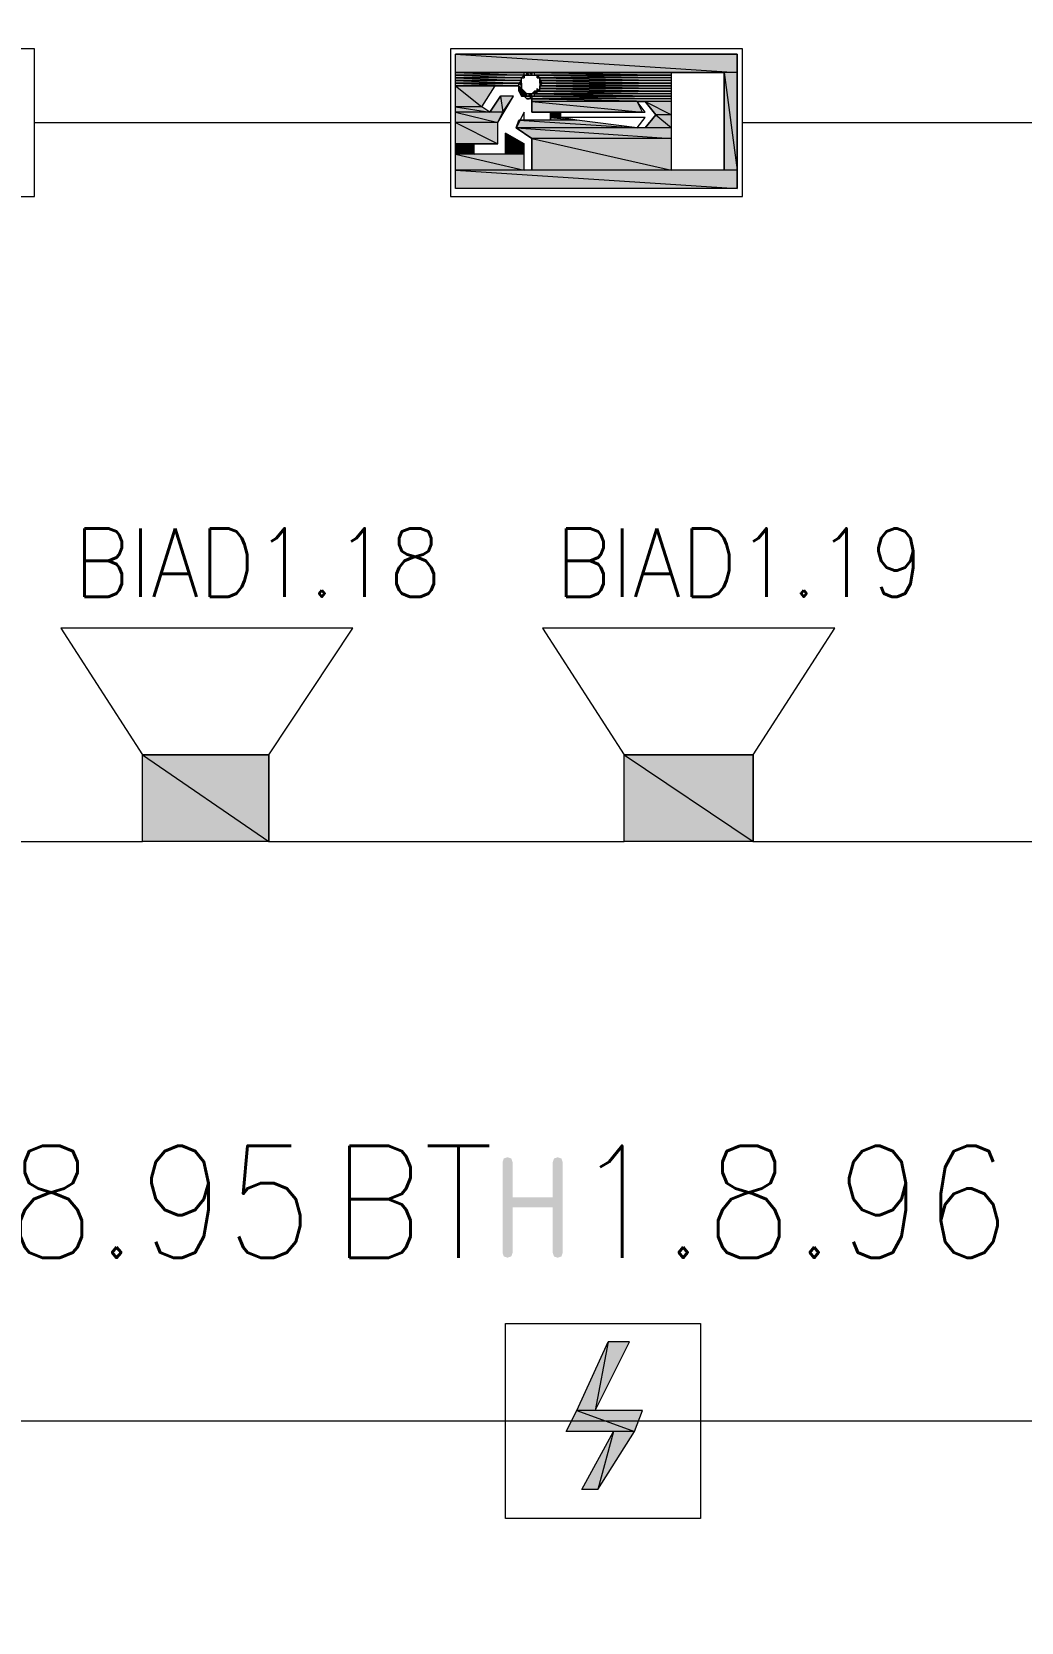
# Model space of a CAD drawing. Header units: millimetres. Extents: x 0 to 420, y 0 to 297.
# Drawn here: x 199.26 to 215.17, y 145.27 to 170.84 of the extents above; entities that cross this region are included whole.
import ezdxf

# ---------------------------------------------------------------- set-up
doc = ezdxf.new("R2010")
doc.units = ezdxf.units.MM
doc.styles.get("Standard").update_dxf_attribs({"font": 'STANDARD'})

msp = doc.modelspace()

# ---------------------------------------------------------------- hatches: boundary and pattern name
h = msp.add_hatch(color=82)
h.paths.add_polyline_path([(210.608334, 170.476333), (206.078668, 170.476333), (210.608334, 170.179999)], flags=0)
h.paths.add_polyline_path([(206.078668, 170.476333), (210.608334, 170.179999), (206.078668, 170.179999)], flags=0)
h = msp.add_hatch(color=82)
h.paths.add_polyline_path([(206.078668, 170.179999), (209.550001, 170.179999)], flags=0)
h.paths.add_polyline_path([(209.550001, 170.179999), (206.078668, 170.179999)], flags=0)
h = msp.add_hatch(color=82)
h.paths.add_polyline_path([(207.179334, 170.179999), (206.078668, 170.179999), (207.179334, 170.137666)], flags=0)
h.paths.add_polyline_path([(206.078668, 170.179999), (207.179334, 170.137666), (206.078668, 170.137666)], flags=0)
h = msp.add_hatch(color=82)
h.paths.add_polyline_path([(207.179334, 170.137666), (206.078668, 170.137666), (207.137001, 170.095333)], flags=0)
h.paths.add_polyline_path([(206.078668, 170.137666), (207.137001, 170.095333), (206.078668, 170.095333)], flags=0)
h = msp.add_hatch(color=82)
h.paths.add_polyline_path([(207.137001, 170.095333), (206.078668, 170.095333), (207.137001, 170.052999)], flags=0)
h.paths.add_polyline_path([(206.078668, 170.095333), (207.137001, 170.052999), (206.078668, 170.052999)], flags=0)
h = msp.add_hatch(color=82)
h.paths.add_polyline_path([(207.137001, 170.052999), (206.078668, 170.052999), (207.094668, 170.010666)], flags=0)
h.paths.add_polyline_path([(206.078668, 170.052999), (207.094668, 170.010666), (206.078668, 170.010666)], flags=0)
h = msp.add_hatch(color=82)
h.paths.add_polyline_path([(206.078668, 170.010666), (207.094668, 170.010666)], flags=0)
h.paths.add_polyline_path([(207.094668, 170.010666), (206.078668, 170.010666)], flags=0)
h = msp.add_hatch(color=82)
h.paths.add_polyline_path([(207.094668, 170.010666), (206.078668, 170.010666), (207.094668, 169.968333)], flags=0)
h.paths.add_polyline_path([(206.078668, 170.010666), (207.094668, 169.968333), (206.078668, 169.968333)], flags=0)
for color, points in [(82, [(207.137001, 170.010666), (207.094668, 170.010666)]), (82, [(207.094668, 170.010666), (207.137001, 170.010666), (207.137001, 169.968333)]), (82, [(207.221668, 170.137666), (207.264001, 170.137666), (207.179334, 170.137666)]), (82, [(207.179334, 170.137666), (207.179334, 170.095333)]), (82, [(207.221668, 170.179999), (207.264001, 170.137666), (207.221668, 170.137666)]), (82, [(207.264001, 170.179999), (207.306334, 170.179999), (207.306334, 170.137666)]), (82, [(207.391001, 170.095333), (207.433334, 170.095333)]), (82, [(207.433334, 170.095333), (207.433334, 170.052999)]), (82, [(207.433334, 170.052999), (207.433334, 170.010666)]), (82, [(207.137001, 169.968333), (207.137001, 169.925999)]), (82, [(207.137001, 169.925999), (207.179334, 169.883666), (207.137001, 169.883666)]), (82, [(207.179334, 169.883666), (207.221668, 169.841333), (207.179334, 169.841333)]), (82, [(207.391001, 169.925999), (207.391001, 169.883666)]), (82, [(206.883001, 169.206333), (207.010001, 169.121666), (206.883001, 169.121666)]), (7, [(206.832839, 151.210477), (206.832839, 152.66348), (206.852821, 152.724252), (206.913317, 152.744509), (206.974088, 152.724252), (206.994345, 152.66348), (206.994345, 152.098485), (207.639818, 152.098485), (207.639818, 152.66348), (207.660075, 152.724252), (207.720847, 152.744509), (207.781136, 152.724252), (207.801324, 152.66348), (207.801324, 151.210477), (207.781136, 151.149981), (207.720847, 151.129999), (207.660075, 151.149981), (207.639818, 151.210477), (207.639818, 151.936979), (206.994345, 151.936979), (206.994345, 151.210477), (206.974088, 151.149981), (206.913317, 151.129999), (206.852821, 151.149981)])]:
    msp.add_hatch(color=color).paths.add_polyline_path(points, flags=0)
h = msp.add_hatch(color=82)
h.paths.add_polyline_path([(209.550001, 170.179999), (207.348668, 170.179999), (209.550001, 170.137666)], flags=0)
h.paths.add_polyline_path([(207.348668, 170.179999), (209.550001, 170.137666), (207.348668, 170.137666)], flags=0)
h = msp.add_hatch(color=82)
h.paths.add_polyline_path([(207.391001, 170.137666), (209.550001, 170.137666)], flags=0)
h.paths.add_polyline_path([(209.550001, 170.137666), (207.391001, 170.137666)], flags=0)
h = msp.add_hatch(color=82)
h.paths.add_polyline_path([(209.550001, 170.137666), (207.391001, 170.137666), (209.550001, 170.095333)], flags=0)
h.paths.add_polyline_path([(207.391001, 170.137666), (209.550001, 170.095333), (207.433334, 170.095333)], flags=0)
h = msp.add_hatch(color=82)
h.paths.add_polyline_path([(207.391001, 170.137666), (207.391001, 170.095333)], flags=0)
h.paths.add_polyline_path([(207.391001, 170.095333), (207.391001, 170.137666)], flags=0)
h = msp.add_hatch(color=82)
h.paths.add_polyline_path([(209.550001, 170.095333), (207.433334, 170.095333), (209.550001, 170.052999)], flags=0)
h.paths.add_polyline_path([(207.433334, 170.095333), (209.550001, 170.052999), (207.433334, 170.052999)], flags=0)
h = msp.add_hatch(color=82)
h.paths.add_polyline_path([(209.550001, 170.052999), (207.433334, 170.052999), (209.550001, 170.010666)], flags=0)
h.paths.add_polyline_path([(207.433334, 170.052999), (209.550001, 170.010666), (207.475668, 170.010666)], flags=0)
h = msp.add_hatch(color=82)
h.paths.add_polyline_path([(209.550001, 170.010666), (207.433334, 170.010666), (209.550001, 169.968333)], flags=0)
h.paths.add_polyline_path([(207.433334, 170.010666), (209.550001, 169.968333), (207.475668, 169.968333)], flags=0)
h = msp.add_hatch(color=82)
h.paths.add_polyline_path([(207.475668, 170.010666), (209.550001, 170.010666)], flags=0)
h.paths.add_polyline_path([(209.550001, 170.010666), (207.475668, 170.010666)], flags=0)
h = msp.add_hatch(color=82)
h.paths.add_polyline_path([(210.608334, 170.179999), (210.396668, 170.179999), (210.608334, 168.613666)], flags=0)
h.paths.add_polyline_path([(210.396668, 170.179999), (210.608334, 168.613666), (210.396668, 168.613666)], flags=0)
h = msp.add_hatch(color=82)
h.paths.add_polyline_path([(206.078668, 169.968333), (207.094668, 169.968333)], flags=0)
h.paths.add_polyline_path([(207.094668, 169.968333), (206.078668, 169.968333)], flags=0)
h = msp.add_hatch(color=82)
h.paths.add_polyline_path([(206.713668, 169.968333), (206.078668, 169.968333), (206.502001, 169.629666)], flags=0)
h.paths.add_polyline_path([(206.078668, 169.968333), (206.502001, 169.629666), (206.078668, 169.629666)], flags=0)
h = msp.add_hatch(color=82)
h.paths.add_polyline_path([(207.010001, 169.798999), (206.798334, 169.798999), (206.840668, 169.544999)], flags=0)
h.paths.add_polyline_path([(206.798334, 169.798999), (206.840668, 169.544999), (206.629001, 169.544999)], flags=0)
h = msp.add_hatch(color=82)
h.paths.add_polyline_path([(207.137001, 169.925999), (207.094668, 169.968333)], flags=0)
h.paths.add_polyline_path([(207.094668, 169.968333), (207.137001, 169.925999), (207.094668, 169.925999)], flags=0)
h = msp.add_hatch(color=82)
h.paths.add_polyline_path([(207.137001, 169.925999), (207.094668, 169.925999), (207.137001, 169.883666)], flags=0)
h.paths.add_polyline_path([(207.094668, 169.925999), (207.137001, 169.883666), (207.094668, 169.883666)], flags=0)
h = msp.add_hatch(color=82)
h.paths.add_polyline_path([(207.179334, 169.883666), (207.094668, 169.883666)], flags=0)
h.paths.add_polyline_path([(207.179334, 169.883666), (207.094668, 169.883666), (207.137001, 169.883666)], flags=0)
h = msp.add_hatch(color=82)
h.paths.add_polyline_path([(207.179334, 169.883666), (207.094668, 169.883666), (207.179334, 169.841333)], flags=0)
h.paths.add_polyline_path([(207.094668, 169.883666), (207.179334, 169.841333), (207.137001, 169.841333)], flags=0)
h = msp.add_hatch(color=82)
h.paths.add_polyline_path([(207.221668, 169.841333), (207.137001, 169.841333), (207.221668, 169.798999)], flags=0)
h.paths.add_polyline_path([(207.137001, 169.841333), (207.221668, 169.798999), (207.137001, 169.798999)], flags=0)
h = msp.add_hatch(color=82)
h.paths.add_polyline_path([(207.137001, 169.798999), (207.348668, 169.798999)], flags=0)
h.paths.add_polyline_path([(207.348668, 169.798999), (207.137001, 169.798999)], flags=0)
h = msp.add_hatch(color=82)
h.paths.add_polyline_path([(209.550001, 169.798999), (207.179334, 169.798999), (209.550001, 169.756666)], flags=0)
h.paths.add_polyline_path([(207.179334, 169.798999), (209.550001, 169.756666), (207.221668, 169.756666)], flags=0)
h = msp.add_hatch(color=82)
h.paths.add_polyline_path([(207.306334, 169.841333), (207.264001, 169.841333), (207.306334, 169.798999)], flags=0)
h.paths.add_polyline_path([(207.264001, 169.841333), (207.306334, 169.798999), (207.264001, 169.798999)], flags=0)
h = msp.add_hatch(color=82)
h.paths.add_polyline_path([(207.391001, 169.883666), (207.348668, 169.883666), (207.348668, 169.841333)], flags=0)
h.paths.add_polyline_path([(207.348668, 169.883666), (207.348668, 169.841333), (207.306334, 169.841333)], flags=0)
h = msp.add_hatch(color=82)
h.paths.add_polyline_path([(209.550001, 169.756666), (207.306334, 169.756666), (209.550001, 169.714333)], flags=0)
h.paths.add_polyline_path([(207.306334, 169.756666), (209.550001, 169.714333), (207.306334, 169.714333)], flags=0)
h = msp.add_hatch(color=82)
h.paths.add_polyline_path([(209.550001, 169.841333), (207.348668, 169.841333), (209.550001, 169.798999)], flags=0)
h.paths.add_polyline_path([(207.348668, 169.841333), (209.550001, 169.798999), (207.348668, 169.798999)], flags=0)
h = msp.add_hatch(color=82)
h.paths.add_polyline_path([(209.550001, 169.883666), (207.433334, 169.883666)], flags=0)
h.paths.add_polyline_path([(207.433334, 169.883666), (209.550001, 169.883666), (207.391001, 169.883666)], flags=0)
h = msp.add_hatch(color=82)
h.paths.add_polyline_path([(209.550001, 169.883666), (207.391001, 169.883666), (209.550001, 169.841333)], flags=0)
h.paths.add_polyline_path([(207.391001, 169.883666), (209.550001, 169.841333), (207.391001, 169.841333)], flags=0)
h = msp.add_hatch(color=82)
h.paths.add_polyline_path([(209.550001, 169.968333), (207.475668, 169.968333)], flags=0)
h.paths.add_polyline_path([(207.475668, 169.968333), (209.550001, 169.968333), (207.433334, 169.968333)], flags=0)
h = msp.add_hatch(color=82)
h.paths.add_polyline_path([(209.550001, 169.968333), (207.433334, 169.968333), (209.550001, 169.925999)], flags=0)
h.paths.add_polyline_path([(207.433334, 169.968333), (209.550001, 169.925999), (207.433334, 169.925999)], flags=0)
h = msp.add_hatch(color=82)
h.paths.add_polyline_path([(207.433334, 169.968333), (207.433334, 169.925999)], flags=0)
h.paths.add_polyline_path([(207.433334, 169.925999), (207.433334, 169.968333)], flags=0)
h = msp.add_hatch(color=82)
h.paths.add_polyline_path([(209.550001, 169.925999), (207.433334, 169.925999), (209.550001, 169.883666)], flags=0)
h.paths.add_polyline_path([(207.433334, 169.925999), (209.550001, 169.883666), (207.433334, 169.883666)], flags=0)
h = msp.add_hatch(color=82)
h.paths.add_polyline_path([(206.502001, 169.629666), (206.078668, 169.629666), (206.629001, 169.544999)], flags=0)
h.paths.add_polyline_path([(206.078668, 169.629666), (206.629001, 169.544999), (206.078668, 169.544999)], flags=0)
h = msp.add_hatch(color=82)
h.paths.add_polyline_path([(206.840668, 169.544999), (206.078668, 169.544999), (206.756001, 169.375666)], flags=0)
h.paths.add_polyline_path([(206.078668, 169.544999), (206.756001, 169.375666), (206.078668, 169.375666)], flags=0)
h = msp.add_hatch(color=82)
h.paths.add_polyline_path([(208.999668, 169.714333), (207.306334, 169.714333), (209.084334, 169.544999)], flags=0)
h.paths.add_polyline_path([(207.306334, 169.714333), (209.084334, 169.544999), (207.306334, 169.544999)], flags=0)
h = msp.add_hatch(color=82)
h.paths.add_polyline_path([(207.772001, 169.544999), (207.602668, 169.544999), (207.772001, 169.460333)], flags=0)
h.paths.add_polyline_path([(207.602668, 169.544999), (207.772001, 169.460333), (207.602668, 169.460333)], flags=0)
h = msp.add_hatch(color=82)
h.paths.add_polyline_path([(209.550001, 169.714333), (209.126668, 169.714333), (209.550001, 169.502666)], flags=0)
h.paths.add_polyline_path([(209.126668, 169.714333), (209.550001, 169.502666), (209.296001, 169.502666)], flags=0)
h = msp.add_hatch(color=82)
h.paths.add_polyline_path([(209.550001, 169.502666), (209.296001, 169.502666), (209.550001, 169.290999)], flags=0)
h.paths.add_polyline_path([(209.296001, 169.502666), (209.550001, 169.290999), (209.126668, 169.290999)], flags=0)
h = msp.add_hatch(color=82)
h.paths.add_polyline_path([(206.756001, 169.375666), (206.078668, 169.375666), (206.756001, 169.036999)], flags=0)
h.paths.add_polyline_path([(206.078668, 169.375666), (206.756001, 169.036999), (206.078668, 169.036999)], flags=0)
h = msp.add_hatch(color=82)
h.paths.add_polyline_path([(208.026001, 169.417999), (207.094668, 169.417999), (208.999668, 169.290999)], flags=0)
h.paths.add_polyline_path([(207.094668, 169.417999), (208.999668, 169.290999), (207.052334, 169.290999)], flags=0)
h = msp.add_hatch(color=82)
h.paths.add_polyline_path([(209.550001, 169.290999), (207.052334, 169.290999), (209.550001, 169.121666)], flags=0)
h.paths.add_polyline_path([(207.052334, 169.290999), (209.550001, 169.121666), (207.306334, 169.121666)], flags=0)
h = msp.add_hatch(color=82)
h.paths.add_polyline_path([(207.772001, 169.460333), (207.602668, 169.460333), (208.026001, 169.417999)], flags=0)
h.paths.add_polyline_path([(207.602668, 169.460333), (208.026001, 169.417999), (207.602668, 169.417999)], flags=0)
h = msp.add_hatch(color=82)
h.paths.add_polyline_path([(206.375001, 169.036999), (206.078668, 169.036999), (206.375001, 168.867666)], flags=0)
h.paths.add_polyline_path([(206.078668, 169.036999), (206.375001, 168.867666), (206.078668, 168.867666)], flags=0)
h = msp.add_hatch(color=82)
h.paths.add_polyline_path([(207.010001, 169.121666), (206.883001, 169.121666), (207.179334, 169.036999)], flags=0)
h.paths.add_polyline_path([(206.883001, 169.121666), (207.179334, 169.036999), (206.883001, 169.036999)], flags=0)
h = msp.add_hatch(color=82)
h.paths.add_polyline_path([(207.179334, 169.036999), (206.883001, 169.036999), (207.179334, 168.867666)], flags=0)
h.paths.add_polyline_path([(206.883001, 169.036999), (207.179334, 168.867666), (206.883001, 168.867666)], flags=0)
h = msp.add_hatch(color=82)
h.paths.add_polyline_path([(209.550001, 169.121666), (207.306334, 169.121666), (209.550001, 168.613666)], flags=0)
h.paths.add_polyline_path([(207.306334, 169.121666), (209.550001, 168.613666), (207.306334, 168.613666)], flags=0)
h = msp.add_hatch(color=82)
h.paths.add_polyline_path([(207.179334, 168.867666), (206.078668, 168.867666), (207.179334, 168.613666)], flags=0)
h.paths.add_polyline_path([(206.078668, 168.867666), (207.179334, 168.613666), (206.078668, 168.613666)], flags=0)
h = msp.add_hatch(color=82)
h.paths.add_polyline_path([(210.608334, 168.613666), (206.078668, 168.613666), (210.608334, 168.317333)], flags=0)
h.paths.add_polyline_path([(206.078668, 168.613666), (210.608334, 168.317333), (206.078668, 168.317333)], flags=0)
h = msp.add_hatch(color=82)
h.paths.add_polyline_path([(203.073001, 159.215666), (201.041001, 159.215666), (203.073001, 157.818666)], flags=0)
h.paths.add_polyline_path([(201.041001, 159.215666), (203.073001, 157.818666), (201.041001, 157.818666)], flags=0)
h = msp.add_hatch(color=82)
h.paths.add_polyline_path([(210.862334, 159.215666), (208.788001, 159.215666), (210.862334, 157.818666)], flags=0)
h.paths.add_polyline_path([(208.788001, 159.215666), (210.862334, 157.818666), (208.788001, 157.818666)], flags=0)
h = msp.add_hatch(color=1)
h.paths.add_polyline_path([(208.872668, 149.775333), (208.534001, 149.775333), (208.322334, 148.674666)], flags=0)
h.paths.add_polyline_path([(208.534001, 149.775333), (208.322334, 148.674666), (208.026001, 148.674666)], flags=0)
h = msp.add_hatch(color=1)
h.paths.add_polyline_path([(209.084334, 148.674666), (208.026001, 148.674666), (208.957334, 148.335999)], flags=0)
h.paths.add_polyline_path([(208.026001, 148.674666), (208.957334, 148.335999), (207.856668, 148.335999)], flags=0)
h = msp.add_hatch(color=1)
h.paths.add_polyline_path([(208.957334, 148.335999), (208.618668, 148.335999), (208.364668, 147.404666)], flags=0)
h.paths.add_polyline_path([(208.618668, 148.335999), (208.364668, 147.404666), (208.110668, 147.404666)], flags=0)

# ---------------------------------------------------------------- linework, layer by layer
at = {"color": 1, "lineweight": 0}
msp.add_lwpolyline([(73.702335, 124.714), (76.538668, 124.714), (76.538668, 77.597), (297.434, 77.597), (297.434, 114.342333), (105.664001, 114.342333), (105.664001, 125.941666), (357.251, 125.941666), (357.251, 139.191999), (105.664001, 139.191999), (105.664001, 148.505333), (357.251, 148.505333), (357.251, 185.462333), (262.466667, 185.462333)], dxfattribs=at)
at = {"color": 92, "lineweight": 0}
for points in [[(199.305334, 170.560999), (194.648668, 170.560999), (194.648668, 168.190333), (199.305334, 168.190333)], [(210.693001, 170.560999), (205.994001, 170.560999), (205.994001, 168.190333), (210.693001, 168.190333)]]:
    msp.add_lwpolyline(points, close=True, dxfattribs=at)
at = {"color": 82, "lineweight": 0}
for points in [[(210.608334, 170.476333), (206.078668, 170.476333), (210.608334, 170.179999)], [(206.078668, 170.476333), (210.608334, 170.179999), (206.078668, 170.179999)], [(206.078668, 170.476333), (210.608334, 170.476333), (210.608334, 168.317333), (206.078668, 168.317333)], [(206.078668, 170.179999), (209.550001, 170.179999)], [(209.550001, 170.179999), (206.078668, 170.179999)], [(207.179334, 170.179999), (206.078668, 170.179999), (207.179334, 170.137666)], [(206.078668, 170.179999), (207.179334, 170.137666), (206.078668, 170.137666)], [(207.179334, 170.137666), (206.078668, 170.137666), (207.137001, 170.095333)], [(206.078668, 170.137666), (207.137001, 170.095333), (206.078668, 170.095333)], [(207.137001, 170.095333), (206.078668, 170.095333), (207.137001, 170.052999)], [(206.078668, 170.095333), (207.137001, 170.052999), (206.078668, 170.052999)], [(207.137001, 170.052999), (206.078668, 170.052999), (207.094668, 170.010666)], [(206.078668, 170.052999), (207.094668, 170.010666), (206.078668, 170.010666)], [(206.078668, 170.010666), (207.094668, 170.010666)], [(207.094668, 170.010666), (206.078668, 170.010666)], [(207.094668, 170.010666), (206.078668, 170.010666), (207.094668, 169.968333)], [(206.078668, 170.010666), (207.094668, 169.968333), (206.078668, 169.968333)], [(207.137001, 170.010666), (207.094668, 170.010666)], [(207.094668, 170.010666), (207.137001, 170.010666), (207.137001, 169.968333)], [(207.306334, 170.137666), (207.348668, 170.137666), (207.391001, 170.137666), (207.391001, 170.095333), (207.433334, 170.095333), (207.433334, 170.052999), (207.433334, 170.010666), (207.433334, 169.968333), (207.433334, 169.925999), (207.391001, 169.883666), (207.348668, 169.841333), (207.306334, 169.841333), (207.264001, 169.841333), (207.221668, 169.841333), (207.179334, 169.883666), (207.137001, 169.925999), (207.137001, 169.968333), (207.137001, 170.010666), (207.137001, 170.052999), (207.137001, 170.095333), (207.179334, 170.095333), (207.179334, 170.137666), (207.221668, 170.137666), (207.264001, 170.137666)], [(207.221668, 170.137666), (207.264001, 170.137666), (207.179334, 170.137666)], [(207.179334, 170.137666), (207.179334, 170.095333)], [(207.221668, 170.179999), (207.264001, 170.137666), (207.221668, 170.137666)], [(209.550001, 170.179999), (207.221668, 170.179999)], [(207.264001, 170.179999), (207.306334, 170.179999), (207.306334, 170.137666)], [(207.306334, 170.179999), (207.264001, 170.179999)], [(209.550001, 170.179999), (207.348668, 170.179999), (209.550001, 170.137666)], [(207.348668, 170.179999), (209.550001, 170.137666), (207.348668, 170.137666)], [(209.550001, 170.179999), (207.348668, 170.179999)], [(209.550001, 170.137666), (207.348668, 170.137666)], [(207.391001, 170.137666), (209.550001, 170.137666)], [(209.550001, 170.137666), (207.391001, 170.137666)], [(209.550001, 170.137666), (207.391001, 170.137666), (209.550001, 170.095333)], [(207.391001, 170.137666), (209.550001, 170.095333), (207.433334, 170.095333)], [(207.391001, 170.137666), (207.391001, 170.095333)], [(207.391001, 170.095333), (207.391001, 170.137666)], [(207.391001, 170.095333), (207.433334, 170.095333)], [(207.433334, 170.095333), (207.433334, 170.052999)], [(209.550001, 170.095333), (207.433334, 170.095333), (209.550001, 170.052999)], [(207.433334, 170.095333), (209.550001, 170.052999), (207.433334, 170.052999)], [(207.433334, 170.052999), (207.433334, 170.095333)], [(207.433334, 170.052999), (207.433334, 170.010666)], [(209.550001, 170.052999), (207.433334, 170.052999), (209.550001, 170.010666)], [(207.433334, 170.052999), (209.550001, 170.010666), (207.475668, 170.010666)], [(209.550001, 170.010666), (207.433334, 170.010666), (209.550001, 169.968333)], [(207.433334, 170.010666), (209.550001, 169.968333), (207.475668, 169.968333)], [(207.475668, 170.010666), (209.550001, 170.010666)], [(209.550001, 170.010666), (207.475668, 170.010666)], [(209.550001, 170.010666), (207.475668, 170.010666)], [(209.550001, 170.179999), (210.396668, 170.179999), (210.396668, 168.613666), (209.550001, 168.613666)], [(210.608334, 170.179999), (210.396668, 170.179999), (210.608334, 168.613666)], [(210.396668, 170.179999), (210.608334, 168.613666), (210.396668, 168.613666)], [(206.078668, 169.968333), (207.094668, 169.968333)], [(207.094668, 169.968333), (206.078668, 169.968333)], [(206.713668, 169.968333), (206.078668, 169.968333), (206.502001, 169.629666)], [(206.078668, 169.968333), (206.502001, 169.629666), (206.078668, 169.629666)], [(206.375001, 169.036999), (206.756001, 169.036999), (206.756001, 169.375666), (207.010001, 169.798999), (206.798334, 169.798999), (206.629001, 169.544999), (206.502001, 169.629666), (206.713668, 169.968333), (207.094668, 169.968333), (207.094668, 169.925999), (207.094668, 169.883666), (207.137001, 169.798999), (207.179334, 169.798999), (207.221668, 169.756666), (207.264001, 169.756666), (207.306334, 169.798999), (207.306334, 169.544999), (207.602668, 169.544999), (207.602668, 169.417999), (207.179334, 169.417999), (207.179334, 169.544999), (207.052334, 169.290999), (207.306334, 169.121666), (207.306334, 168.613666), (207.179334, 168.613666), (207.179334, 169.036999), (206.883001, 169.206333), (206.883001, 168.867666), (206.375001, 168.867666)], [(206.798334, 169.798999), (206.840668, 169.544999), (206.629001, 169.544999)], [(207.010001, 169.798999), (206.798334, 169.798999), (206.840668, 169.544999)], [(207.137001, 169.925999), (207.094668, 169.968333)], [(207.094668, 169.968333), (207.137001, 169.925999), (207.094668, 169.925999)], [(207.137001, 169.925999), (207.094668, 169.925999), (207.137001, 169.883666)], [(207.094668, 169.925999), (207.137001, 169.883666), (207.094668, 169.883666)], [(207.179334, 169.883666), (207.094668, 169.883666)], [(207.179334, 169.883666), (207.094668, 169.883666), (207.137001, 169.883666)], [(207.179334, 169.883666), (207.094668, 169.883666), (207.179334, 169.841333)], [(207.094668, 169.883666), (207.179334, 169.841333), (207.137001, 169.841333)], [(207.137001, 169.968333), (207.137001, 169.925999)], [(207.137001, 169.925999), (207.137001, 169.968333)], [(207.137001, 169.925999), (207.179334, 169.883666), (207.137001, 169.883666)], [(207.221668, 169.841333), (207.137001, 169.841333), (207.221668, 169.798999)], [(207.137001, 169.841333), (207.221668, 169.798999), (207.137001, 169.798999)], [(207.137001, 169.798999), (207.348668, 169.798999)], [(207.348668, 169.798999), (207.137001, 169.798999)], [(209.550001, 169.798999), (207.137001, 169.798999)], [(207.179334, 169.883666), (207.221668, 169.841333), (207.179334, 169.841333)], [(207.221668, 169.841333), (207.179334, 169.883666)], [(209.550001, 169.798999), (207.179334, 169.798999), (209.550001, 169.756666)], [(207.179334, 169.798999), (209.550001, 169.756666), (207.221668, 169.756666)], [(207.306334, 169.841333), (207.264001, 169.841333), (207.306334, 169.798999)], [(207.264001, 169.841333), (207.306334, 169.798999), (207.264001, 169.798999)], [(207.348668, 169.883666), (207.348668, 169.841333), (207.306334, 169.841333)], [(209.550001, 169.756666), (207.306334, 169.756666), (209.550001, 169.714333)], [(207.306334, 169.756666), (209.550001, 169.714333), (207.306334, 169.714333)], [(207.391001, 169.883666), (207.348668, 169.883666), (207.348668, 169.841333)], [(209.550001, 169.841333), (207.348668, 169.841333), (209.550001, 169.798999)], [(207.348668, 169.841333), (209.550001, 169.798999), (207.348668, 169.798999)], [(207.391001, 169.925999), (207.391001, 169.883666)], [(207.391001, 169.883666), (207.391001, 169.925999)], [(207.433334, 169.883666), (209.550001, 169.883666), (207.391001, 169.883666)], [(209.550001, 169.883666), (207.391001, 169.883666), (209.550001, 169.841333)], [(207.391001, 169.883666), (209.550001, 169.841333), (207.391001, 169.841333)], [(207.475668, 169.968333), (209.550001, 169.968333), (207.433334, 169.968333)], [(209.550001, 169.968333), (207.433334, 169.968333), (209.550001, 169.925999)], [(207.433334, 169.968333), (209.550001, 169.925999), (207.433334, 169.925999)], [(207.433334, 169.968333), (207.433334, 169.925999)], [(207.433334, 169.925999), (207.433334, 169.968333)], [(209.550001, 169.925999), (207.433334, 169.925999), (209.550001, 169.883666)], [(207.433334, 169.925999), (209.550001, 169.883666), (207.433334, 169.883666)], [(209.550001, 169.883666), (207.433334, 169.883666)], [(209.550001, 169.968333), (207.475668, 169.968333)], [(206.502001, 169.629666), (206.078668, 169.629666), (206.629001, 169.544999)], [(206.078668, 169.629666), (206.629001, 169.544999), (206.078668, 169.544999)], [(206.840668, 169.544999), (206.078668, 169.544999), (206.756001, 169.375666)], [(206.078668, 169.544999), (206.756001, 169.375666), (206.078668, 169.375666)], [(208.999668, 169.714333), (207.306334, 169.714333), (209.084334, 169.544999)], [(207.306334, 169.714333), (209.084334, 169.544999), (207.306334, 169.544999)], [(207.772001, 169.544999), (207.602668, 169.544999), (207.772001, 169.460333)], [(207.602668, 169.544999), (207.772001, 169.460333), (207.602668, 169.460333)], [(209.126668, 169.544999), (208.999668, 169.714333), (209.126668, 169.714333), (209.296001, 169.502666), (209.126668, 169.290999), (208.999668, 169.290999), (209.126668, 169.460333), (207.772001, 169.460333), (207.772001, 169.544999)], [(209.550001, 169.714333), (209.126668, 169.714333), (209.550001, 169.502666)], [(209.126668, 169.714333), (209.550001, 169.502666), (209.296001, 169.502666)], [(209.296001, 169.502666), (209.550001, 169.290999), (209.126668, 169.290999)], [(209.550001, 169.502666), (209.296001, 169.502666), (209.550001, 169.290999)], [(206.756001, 169.375666), (206.078668, 169.375666), (206.756001, 169.036999)], [(206.078668, 169.375666), (206.756001, 169.036999), (206.078668, 169.036999)], [(207.094668, 169.417999), (208.999668, 169.290999), (207.052334, 169.290999)], [(209.550001, 169.290999), (207.052334, 169.290999), (209.550001, 169.121666)], [(207.052334, 169.290999), (209.550001, 169.121666), (207.306334, 169.121666)], [(208.026001, 169.417999), (207.094668, 169.417999), (208.999668, 169.290999)], [(207.772001, 169.460333), (207.602668, 169.460333), (208.026001, 169.417999)], [(207.602668, 169.460333), (208.026001, 169.417999), (207.602668, 169.417999)], [(206.375001, 169.036999), (206.078668, 169.036999), (206.375001, 168.867666)], [(206.078668, 169.036999), (206.375001, 168.867666), (206.078668, 168.867666)], [(206.883001, 169.206333), (207.010001, 169.121666), (206.883001, 169.121666)], [(207.010001, 169.121666), (206.883001, 169.121666), (207.179334, 169.036999)], [(206.883001, 169.121666), (207.179334, 169.036999), (206.883001, 169.036999)], [(207.179334, 169.036999), (206.883001, 169.036999), (207.179334, 168.867666)], [(206.883001, 169.036999), (207.179334, 168.867666), (206.883001, 168.867666)], [(209.550001, 169.121666), (207.306334, 169.121666), (209.550001, 168.613666)], [(207.306334, 169.121666), (209.550001, 168.613666), (207.306334, 168.613666)], [(207.179334, 168.867666), (206.078668, 168.867666), (207.179334, 168.613666)], [(206.078668, 168.867666), (207.179334, 168.613666), (206.078668, 168.613666)], [(210.608334, 168.613666), (206.078668, 168.613666), (210.608334, 168.317333)], [(206.078668, 168.613666), (210.608334, 168.317333), (206.078668, 168.317333)], [(203.073001, 159.215666), (201.041001, 159.215666), (203.073001, 157.818666)], [(201.041001, 159.215666), (203.073001, 157.818666), (201.041001, 157.818666)], [(210.862334, 159.215666), (208.788001, 159.215666), (210.862334, 157.818666)], [(208.788001, 159.215666), (210.862334, 157.818666), (208.788001, 157.818666)]]:
    msp.add_lwpolyline(points, close=True, dxfattribs=at)
at = {"color": 5, "lineweight": 0}
for points in [[(199.305334, 169.375666), (205.994001, 169.375666)], [(210.693001, 169.375666), (217.381667, 169.375666)], [(195.326001, 157.818666), (201.041001, 157.818666)], [(203.073001, 157.818666), (208.788001, 157.818666)], [(210.862334, 157.818666), (216.577334, 157.818666)]]:
    msp.add_lwpolyline(points, dxfattribs=at)
at = {"color": 82, "lineweight": 0}
for points in [[(203.073001, 159.215666), (203.073001, 157.818666), (201.041001, 157.818666), (201.041001, 159.215666), (203.073001, 159.215666), (204.427668, 161.247666), (199.728668, 161.247666), (201.041001, 159.215666)], [(210.862334, 159.215666), (210.862334, 157.818666), (208.788001, 157.818666), (208.788001, 159.215666), (210.862334, 159.215666), (212.174667, 161.247666), (207.475668, 161.247666), (208.788001, 159.215666)]]:
    msp.add_lwpolyline(points, dxfattribs=at)
at = {"color": 7, "lineweight": 0}
msp.add_lwpolyline([(206.883001, 150.071666), (210.015668, 150.071666)], dxfattribs=at)
at = {"color": 1, "lineweight": 0}
for points in [[(210.015668, 146.938999), (206.883001, 146.938999), (206.883001, 150.071666), (210.015668, 150.071666)], [(208.534001, 149.775333), (208.322334, 148.674666), (208.026001, 148.674666)], [(208.872668, 149.775333), (208.534001, 149.775333), (208.322334, 148.674666)], [(208.026001, 148.674666), (208.957334, 148.335999), (207.856668, 148.335999)], [(209.084334, 148.674666), (208.026001, 148.674666), (208.957334, 148.335999)], [(208.618668, 148.335999), (208.364668, 147.404666), (208.110668, 147.404666)], [(208.957334, 148.335999), (208.618668, 148.335999), (208.364668, 147.404666)]]:
    msp.add_lwpolyline(points, close=True, dxfattribs=at)

# ---------------------------------------------------------------- texts
at = {"color": 7, "attachment_point": 1}
for s, insert, char_height, width in [('BIAD1.18', (199.940354, 162.854153), 1.098488, 5.49244), ('BIAD1.19', (207.68734, 162.854153), 1.098488, 5.49244), ('1.8.95', (196.765337, 152.928339), 1.798339, 5.79464789), ('BT', (204.089007, 152.928339), 1.798339, 2.59760078), ('1.8.96', (207.98367, 152.928339), 1.798339, 5.79464789)]:
    msp.add_mtext(s, dxfattribs=dict(at, insert=insert, char_height=char_height, width=width))

doc.saveas('drawing.dxf')
